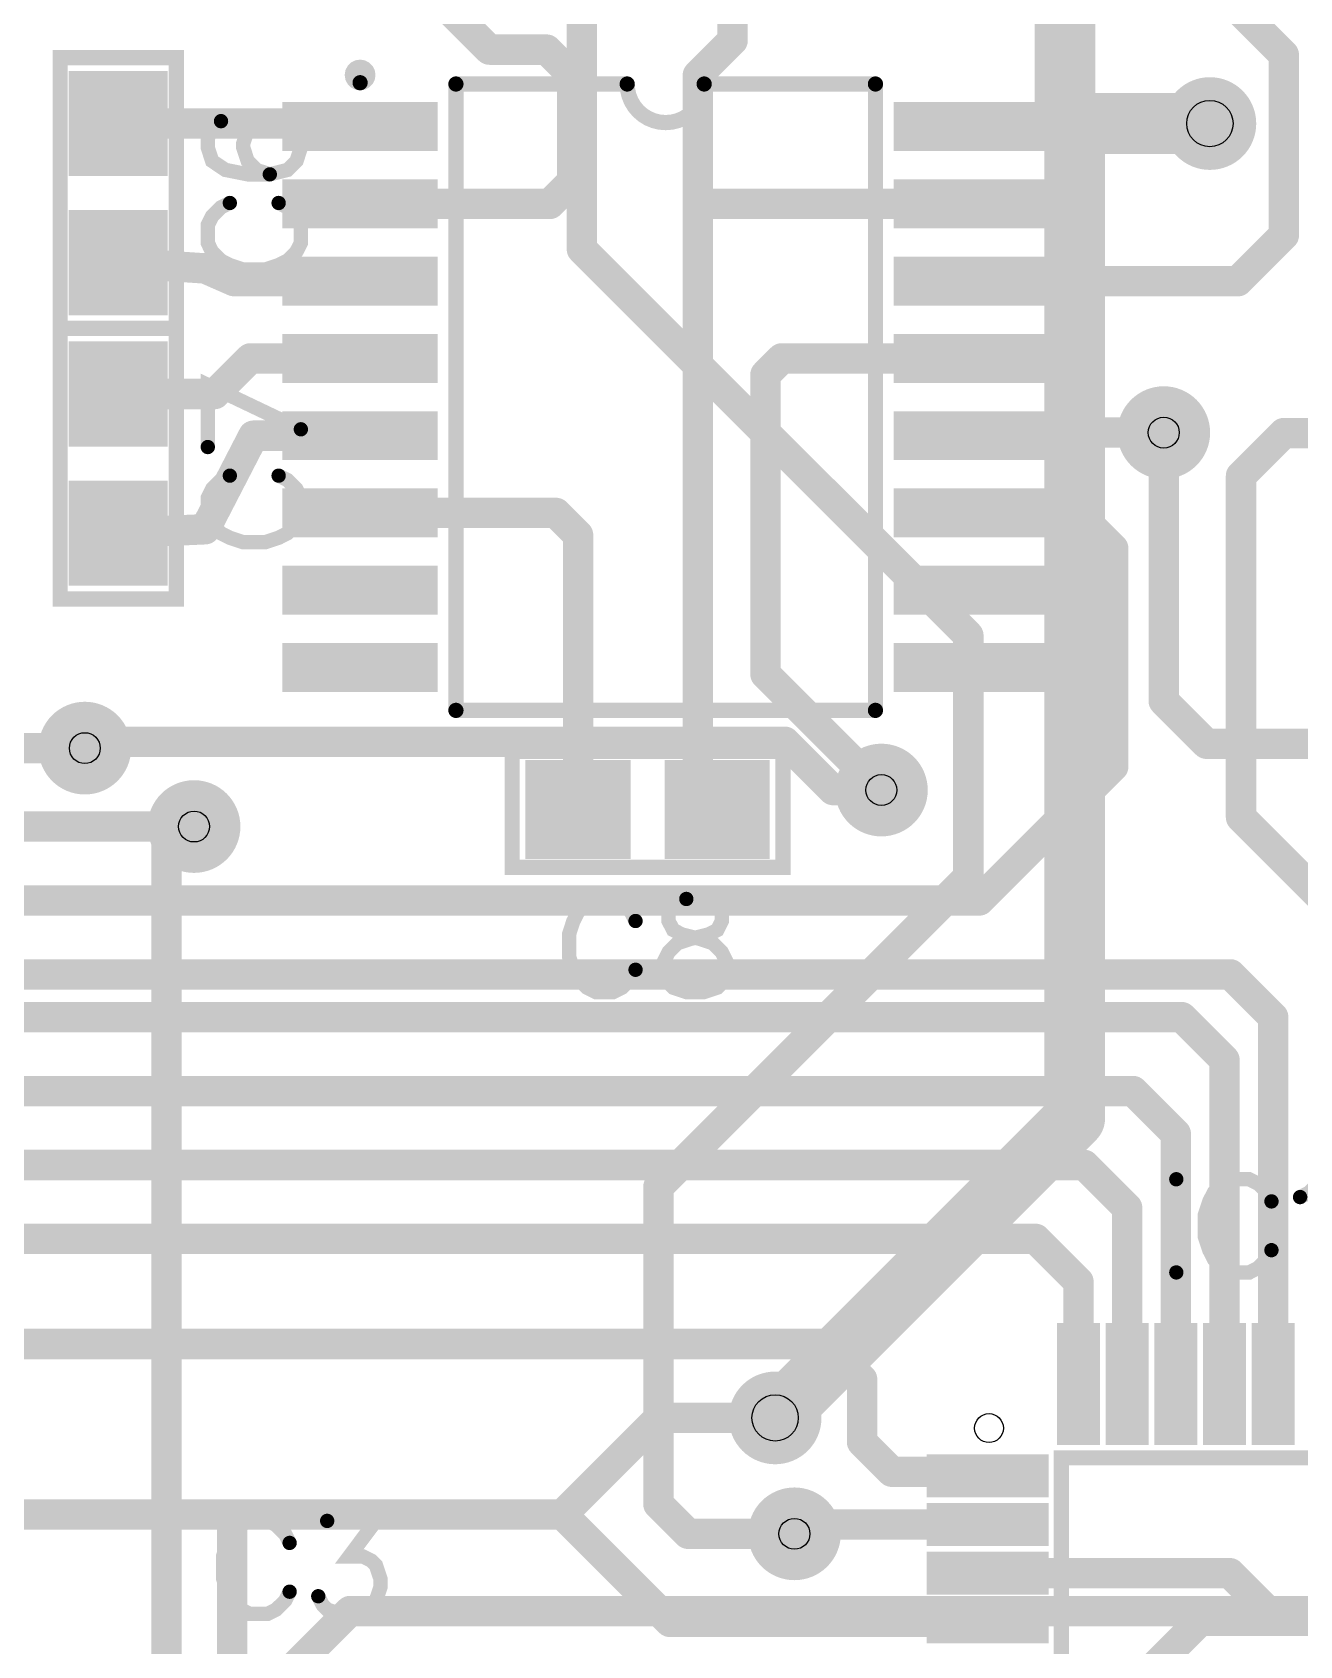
# Model space of a CAD drawing. Extents: x -88 to 103, y -135 to 135.
# Drawn here: x 20.81 to 41.64, y 38.96 to 65.48 of the extents above; entities that cross this region are included whole.
import ezdxf

# ---------------------------------------------------------------- set-up
doc = ezdxf.new("R2010")
doc.units = 0
for name, color, linetype in [('Bottom', 6, 'CONTINUOUS'), ('Drill_Bottom', 8, 'CONTINUOUS'), ('Drill_Top', 7, 'CONTINUOUS'), ('Top', 5, 'CONTINUOUS'), ('Top_Mask', 3, 'CONTINUOUS'), ('Top_Paste', 4, 'CONTINUOUS'), ('Top_Silk', 2, 'CONTINUOUS')]:
    doc.layers.add(name, color=color, linetype=linetype)

msp = doc.modelspace()

# ---------------------------------------------------------------- linework, layer by layer
at = {"layer": 'Bottom', "linetype": 'CONTINUOUS'}
for points, const_width in [([(29.8477, 61.9189), (29.8477, 74.779)], 0.5), ([(37.786, 66.9994), (37.786, 63.9829)], 1), ([(37.786, 63.9829), (37.9448, 63.9829)], 1), ([(37.9448, 63.9829), (37.9448, 63.9829)], 1), ([(37.9448, 63.9829), (40.1675, 63.9829)], 1), ([(37.9448, 63.9829), (37.9448, 47.6299)], 1), ([(36.1983, 55.5682), (29.8477, 61.9189)], 0.5), ([(39.4098, 58.9028), (39.4098, 54.4923)], 0.5), ([(36.1983, 51.5991), (36.1983, 55.5682)], 0.5), ([(39.4098, 54.4923), (40.1128, 53.7893)], 0.5), ([(33.1818, 53.8218), (21.6785, 53.8218)], 0.5), ([(21.6785, 53.8218), (21.6785, 53.7171)], 0.5), ([(33.9756, 53.028), (33.1818, 53.8218)], 0.5), ([(40.1128, 53.7893), (53.3213, 53.7893)], 0.5), ([(34.7694, 53.028), (33.9756, 53.028)], 0.5), ([(23.4734, 52.4282), (23.022, 52.4282)], 0.5), ([(23.022, 52.4282), (23.022, 5.6598)], 0.5), ([(31.1049, 46.5057), (36.1983, 51.5991)], 0.5), ([(37.9448, 47.6299), (33.023, 42.7081)], 1), ([(31.1049, 41.2921), (31.1049, 46.5057)], 0.5), ([(31.5941, 40.8029), (31.1049, 41.2921)], 0.5), ([(33.3405, 40.8029), (31.5941, 40.8029)], 0.5), ([(26.0373, 39.5328), (24.2908, 37.7864)], 0.5), ([(42.3902, 39.5328), (26.0373, 39.5328)], 0.5)]:
    msp.add_lwpolyline(points, dxfattribs=dict(at, const_width=const_width))
for points, const_width in [([(40.5485, 63.9829, 1), (39.7865, 63.9829, 1), (40.5485, 63.9829, 1)], 0.762), ([(37.536, 63.9829, 1), (38.036, 63.9829, 1), (37.536, 63.9829, 1)], 0.5), ([(37.536, 63.9829, 1), (38.036, 63.9829, 1), (37.536, 63.9829, 1)], 0.5), ([(37.6948, 63.9829, 1), (38.1948, 63.9829, 1), (37.6948, 63.9829, 1)], 0.5), ([(37.6948, 63.9829, 1), (38.1948, 63.9829, 1), (37.6948, 63.9829, 1)], 0.5), ([(37.6948, 63.9829, 1), (38.1948, 63.9829, 1), (37.6948, 63.9829, 1)], 0.5), ([(37.6948, 63.9829, 1), (38.1948, 63.9829, 1), (37.6948, 63.9829, 1)], 0.5), ([(39.9175, 63.9829, 1), (40.4175, 63.9829, 1), (39.9175, 63.9829, 1)], 0.5), ([(29.7227, 61.9189, 1), (29.9727, 61.9189, 1), (29.7227, 61.9189, 1)], 0.25), ([(29.7227, 61.9189, 1), (29.9727, 61.9189, 1), (29.7227, 61.9189, 1)], 0.25), ([(39.7908, 58.9028, 1), (39.0288, 58.9028, 1), (39.7908, 58.9028, 1)], 0.762), ([(39.2848, 58.9028, 1), (39.5348, 58.9028, 1), (39.2848, 58.9028, 1)], 0.25), ([(36.0733, 55.5682, 1), (36.3233, 55.5682, 1), (36.0733, 55.5682, 1)], 0.25), ([(36.0733, 55.5682, 1), (36.3233, 55.5682, 1), (36.0733, 55.5682, 1)], 0.25), ([(39.2848, 54.4923, 1), (39.5348, 54.4923, 1), (39.2848, 54.4923, 1)], 0.25), ([(39.2848, 54.4923, 1), (39.5348, 54.4923, 1), (39.2848, 54.4923, 1)], 0.25), ([(22.0595, 53.7171, 1), (21.2975, 53.7171, 1), (22.0595, 53.7171, 1)], 0.762), ([(21.5535, 53.8218, 1), (21.8035, 53.8218, 1), (21.5535, 53.8218, 1)], 0.25), ([(21.5535, 53.8218, 1), (21.8035, 53.8218, 1), (21.5535, 53.8218, 1)], 0.25), ([(21.5535, 53.7171, 1), (21.8035, 53.7171, 1), (21.5535, 53.7171, 1)], 0.25), ([(33.0568, 53.8218, 1), (33.3068, 53.8218, 1), (33.0568, 53.8218, 1)], 0.25), ([(33.0568, 53.8218, 1), (33.3068, 53.8218, 1), (33.0568, 53.8218, 1)], 0.25), ([(39.9878, 53.7893, 1), (40.2378, 53.7893, 1), (39.9878, 53.7893, 1)], 0.25), ([(39.9878, 53.7893, 1), (40.2378, 53.7893, 1), (39.9878, 53.7893, 1)], 0.25), ([(35.1504, 53.028, 1), (34.3884, 53.028, 1), (35.1504, 53.028, 1)], 0.762), ([(23.8544, 52.4282, 1), (23.0924, 52.4282, 1), (23.8544, 52.4282, 1)], 0.762), ([(33.8506, 53.028, 1), (34.1006, 53.028, 1), (33.8506, 53.028, 1)], 0.25), ([(33.8506, 53.028, 1), (34.1006, 53.028, 1), (33.8506, 53.028, 1)], 0.25), ([(34.6444, 53.028, 1), (34.8944, 53.028, 1), (34.6444, 53.028, 1)], 0.25), ([(22.897, 52.4282, 1), (23.147, 52.4282, 1), (22.897, 52.4282, 1)], 0.25), ([(22.897, 52.4282, 1), (23.147, 52.4282, 1), (22.897, 52.4282, 1)], 0.25), ([(23.3484, 52.4282, 1), (23.5984, 52.4282, 1), (23.3484, 52.4282, 1)], 0.25), ([(36.0733, 51.5991, 1), (36.3233, 51.5991, 1), (36.0733, 51.5991, 1)], 0.25), ([(36.0733, 51.5991, 1), (36.3233, 51.5991, 1), (36.0733, 51.5991, 1)], 0.25), ([(37.6948, 47.6299, 1), (38.1948, 47.6299, 1), (37.6948, 47.6299, 1)], 0.5), ([(37.6948, 47.6299, 1), (38.1948, 47.6299, 1), (37.6948, 47.6299, 1)], 0.5), ([(30.9799, 46.5057, 1), (31.2299, 46.5057, 1), (30.9799, 46.5057, 1)], 0.25), ([(30.9799, 46.5057, 1), (31.2299, 46.5057, 1), (30.9799, 46.5057, 1)], 0.25), ([(33.404, 42.7081, 1), (32.642, 42.7081, 1), (33.404, 42.7081, 1)], 0.762), ([(32.773, 42.7081, 1), (33.273, 42.7081, 1), (32.773, 42.7081, 1)], 0.5), ([(30.9799, 41.2921, 1), (31.2299, 41.2921, 1), (30.9799, 41.2921, 1)], 0.25), ([(30.9799, 41.2921, 1), (31.2299, 41.2921, 1), (30.9799, 41.2921, 1)], 0.25), ([(33.7215, 40.8029, 1), (32.9595, 40.8029, 1), (33.7215, 40.8029, 1)], 0.762), ([(31.4691, 40.8029, 1), (31.7191, 40.8029, 1), (31.4691, 40.8029, 1)], 0.25), ([(31.4691, 40.8029, 1), (31.7191, 40.8029, 1), (31.4691, 40.8029, 1)], 0.25), ([(33.2155, 40.8029, 1), (33.4655, 40.8029, 1), (33.2155, 40.8029, 1)], 0.25), ([(25.9123, 39.5328, 1), (26.1623, 39.5328, 1), (25.9123, 39.5328, 1)], 0.25), ([(25.9123, 39.5328, 1), (26.1623, 39.5328, 1), (25.9123, 39.5328, 1)], 0.25)]:
    msp.add_lwpolyline(points, format="xyb", dxfattribs=dict(at, const_width=const_width))
at = {"layer": 'Drill_Bottom'}
for centre, radius in [((40.1675, 63.9829), 0.381), ((39.4098, 58.9028), 0.254), ((21.6785, 53.7171), 0.254), ((34.7694, 53.028), 0.254), ((23.4734, 52.4282), 0.254), ((33.023, 42.7081), 0.381), ((33.3405, 40.8029), 0.254)]:
    msp.add_circle(centre, radius, dxfattribs=at)
at = {"layer": 'Drill_Top'}
for centre, radius in [((40.1675, 63.9829), 0.381), ((39.4098, 58.9028), 0.254), ((21.6785, 53.7171), 0.254), ((34.7694, 53.028), 0.254), ((23.4734, 52.4282), 0.254), ((33.023, 42.7081), 0.381), ((33.3405, 40.8029), 0.254)]:
    msp.add_circle(centre, radius, dxfattribs=at)
at = {"layer": 'Top', "linetype": 'CONTINUOUS'}
for points, const_width in [([(32.3239, 65.3478), (32.3239, 67.1579)], 0.5), ([(37.786, 66.5232), (37.786, 63.9829)], 0.508), ([(27.6249, 65.9009), (28.3279, 65.1979)], 0.5), ([(40.6795, 65.8162), (41.3825, 65.1132)], 0.5), ([(31.7529, 64.7767), (32.3239, 65.3478)], 0.5), ([(28.3279, 65.1979), (29.2677, 65.1979)], 0.5), ([(29.2677, 65.1979), (29.6889, 64.7767)], 0.5), ([(41.3825, 65.1132), (41.3825, 62.1459)], 0.5), ([(29.6889, 64.7767), (29.6889, 63.0303)], 0.5), ([(31.7529, 62.6626), (31.7529, 64.7767)], 0.5), ([(22.2269, 63.9824), (26.1995, 63.9824)], 0.5), ([(26.1995, 63.9824), (26.1995, 63.9326)], 0.5), ([(37.786, 63.9326), (36.2495, 63.9326)], 0.508), ([(37.786, 63.9829), (37.786, 63.9829)], 0.508), ([(37.786, 63.9829), (40.1675, 63.9829)], 0.508), ([(37.786, 63.9829), (37.786, 63.9326)], 0.508), ([(29.6889, 63.0303), (29.3212, 62.6626)], 0.5), ([(29.3212, 62.6626), (26.1995, 62.6626)], 0.5), ([(36.2495, 62.6626), (31.7529, 62.6626)], 0.5), ([(31.7529, 62.6626), (31.7529, 52.7104)], 0.5), ([(41.3825, 62.1459), (40.6292, 61.3926)], 0.5), ([(23.6558, 61.6014), (22.2269, 61.6964)], 0.5), ([(24.1321, 61.3926), (23.6558, 61.6014)], 0.5), ([(26.1995, 61.3926), (24.1321, 61.3926)], 0.5), ([(40.6292, 61.3926), (36.2495, 61.3926)], 0.5), ([(24.3997, 60.1226), (23.8145, 59.5374)], 0.5), ([(26.1995, 60.1226), (24.3997, 60.1226)], 0.5), ([(32.8642, 59.8549), (33.1319, 60.1226)], 0.5), ([(33.1319, 60.1226), (36.2495, 60.1226)], 0.5), ([(32.8642, 54.9332), (32.8642, 59.8549)], 0.5), ([(23.8145, 59.5374), (22.2269, 59.5374)], 0.5), ([(39.4098, 58.9028), (36.2495, 58.9028)], 0.5), ([(36.2495, 58.9028), (36.2495, 58.8526)], 0.5), ([(41.3826, 58.8945), (40.6796, 58.1915)], 0.5), ([(46.8428, 58.8945), (41.3826, 58.8945)], 0.5), ([(24.4496, 58.8526), (23.6558, 57.3147)], 0.5), ([(26.1995, 58.8526), (24.4496, 58.8526)], 0.5), ([(40.6796, 58.1915), (40.6796, 52.5804)], 0.5), ([(26.1995, 57.5826), (29.421, 57.5826)], 0.5), ([(29.421, 57.5826), (29.7844, 57.2192)], 0.5), ([(37.9944, 57.5826), (36.2495, 57.5826)], 0.5), ([(38.5798, 56.9971), (37.9944, 57.5826)], 0.5), ([(23.6558, 57.3147), (22.2269, 57.2514)], 0.5), ([(29.7844, 57.2192), (29.7844, 52.7104)], 0.5), ([(38.5798, 53.4151), (38.5798, 56.9971)], 0.5), ([(34.7694, 53.028), (32.8642, 54.9332)], 0.5), ([(21.6785, 53.7171), (19.9501, 53.7171)], 0.5), ([(36.3779, 51.2132), (38.5798, 53.4151)], 0.5), ([(31.7529, 52.7104), (32.0704, 52.7104)], 0.5), ([(40.6796, 52.5804), (42.0079, 51.2522)], 0.5), ([(23.4734, 52.4282), (16.8641, 52.4282)], 0.5), ([(18.0335, 51.2132), (36.3779, 51.2132)], 0.5), ([(16.842, 49.9982), (40.5048, 49.9982)], 0.5), ([(40.5048, 49.9982), (41.2079, 49.2952)], 0.5), ([(5.7158, 49.2952), (39.7048, 49.2952)], 0.5), ([(39.7048, 49.2952), (40.4079, 48.5922)], 0.5), ([(41.2079, 49.2952), (41.2079, 43.2635)], 0.5), ([(40.4079, 48.5922), (40.4079, 43.2635)], 0.5), ([(6.4027, 48.0802), (38.9048, 48.0802)], 0.5), ([(38.9048, 48.0802), (39.6079, 47.3772)], 0.5), ([(39.6079, 47.3772), (39.6079, 43.2635)], 0.5), ([(14.3079, 46.8652), (38.1048, 46.8652)], 0.5), ([(38.1048, 46.8652), (38.8079, 46.1622)], 0.5), ([(38.8079, 46.1622), (38.8079, 43.2635)], 0.5), ([(19.2485, 45.6502), (37.3048, 45.6502)], 0.5), ([(37.3048, 45.6502), (38.0079, 44.9472)], 0.5), ([(38.0079, 44.9472), (38.0079, 43.2635)], 0.5), ([(14.8199, 43.9233), (33.8718, 43.9233)], 0.5), ([(33.8718, 43.9233), (34.4519, 43.3432)], 0.5), ([(34.4519, 43.3432), (34.4519, 42.3126)], 0.5), ([(29.5302, 41.1205), (31.1178, 42.7081)], 0.5), ([(31.1178, 42.7081), (33.023, 42.7081)], 0.5), ([(34.4519, 42.3126), (34.9411, 41.8235)], 0.5), ([(34.9411, 41.8235), (36.5159, 41.8235)], 0.5), ([(36.5159, 41.8235), (36.5159, 41.7555)], 0.5), ([(8.2775, 41.1205), (24.1321, 41.1205)], 0.5), ([(24.1004, 37.596), (24.1004, 41.1205)], 0.5), ([(24.1321, 41.1205), (29.5302, 41.1205)], 0.5), ([(29.5302, 41.1205), (31.2951, 39.3555)], 0.5), ([(33.3405, 40.8029), (33.1879, 40.9555)], 0.5), ([(33.1879, 40.9555), (36.5159, 40.9555)], 0.5), ([(40.4973, 40.1555), (36.5159, 40.1555)], 0.5), ([(41.2813, 39.3715), (40.4973, 40.1555)], 0.5), ([(31.2951, 39.3555), (36.5159, 39.3555)], 0.5), ([(39.1902, 38.5555), (40.0062, 39.3715)], 0.5), ([(40.0062, 39.3715), (45.1159, 39.3715)], 0.5), ([(45.1159, 39.3715), (41.2813, 39.3715)], 0.5)]:
    msp.add_lwpolyline(points, dxfattribs=dict(at, const_width=const_width))
for points, const_width in [([(32.1989, 65.3478, 1), (32.4489, 65.3478, 1), (32.1989, 65.3478, 1)], 0.25), ([(32.1989, 65.3478, 1), (32.4489, 65.3478, 1), (32.1989, 65.3478, 1)], 0.25), ([(28.2029, 65.1979, 1), (28.4529, 65.1979, 1), (28.2029, 65.1979, 1)], 0.25), ([(28.2029, 65.1979, 1), (28.4529, 65.1979, 1), (28.2029, 65.1979, 1)], 0.25), ([(29.1427, 65.1979, 1), (29.3927, 65.1979, 1), (29.1427, 65.1979, 1)], 0.25), ([(29.1427, 65.1979, 1), (29.3927, 65.1979, 1), (29.1427, 65.1979, 1)], 0.25), ([(41.2575, 65.1132, 1), (41.5075, 65.1132, 1), (41.2575, 65.1132, 1)], 0.25), ([(41.2575, 65.1132, 1), (41.5075, 65.1132, 1), (41.2575, 65.1132, 1)], 0.25), ([(29.5639, 64.7767, 1), (29.8139, 64.7767, 1), (29.5639, 64.7767, 1)], 0.25), ([(29.5639, 64.7767, 1), (29.8139, 64.7767, 1), (29.5639, 64.7767, 1)], 0.25), ([(31.6279, 64.7767, 1), (31.8779, 64.7767, 1), (31.6279, 64.7767, 1)], 0.25), ([(31.6279, 64.7767, 1), (31.8779, 64.7767, 1), (31.6279, 64.7767, 1)], 0.25), ([(40.5485, 63.9829, 1), (39.7865, 63.9829, 1), (40.5485, 63.9829, 1)], 0.762), ([(22.1019, 63.9824, 1), (22.3519, 63.9824, 1), (22.1019, 63.9824, 1)], 0.25), ([(26.0745, 63.9824, 1), (26.3245, 63.9824, 1), (26.0745, 63.9824, 1)], 0.25), ([(26.0745, 63.9824, 1), (26.3245, 63.9824, 1), (26.0745, 63.9824, 1)], 0.25), ([(26.0745, 63.9326, 1), (26.3245, 63.9326, 1), (26.0745, 63.9326, 1)], 0.25), ([(36.1225, 63.9326, 1), (36.3765, 63.9326, 1), (36.1225, 63.9326, 1)], 0.254), ([(37.659, 63.9829, 1), (37.913, 63.9829, 1), (37.659, 63.9829, 1)], 0.254), ([(37.659, 63.9829, 1), (37.913, 63.9829, 1), (37.659, 63.9829, 1)], 0.254), ([(37.659, 63.9829, 1), (37.913, 63.9829, 1), (37.659, 63.9829, 1)], 0.254), ([(37.659, 63.9829, 1), (37.913, 63.9829, 1), (37.659, 63.9829, 1)], 0.254), ([(37.659, 63.9326, 1), (37.913, 63.9326, 1), (37.659, 63.9326, 1)], 0.254), ([(37.659, 63.9326, 1), (37.913, 63.9326, 1), (37.659, 63.9326, 1)], 0.254), ([(40.0405, 63.9829, 1), (40.2945, 63.9829, 1), (40.0405, 63.9829, 1)], 0.254), ([(29.5639, 63.0303, 1), (29.8139, 63.0303, 1), (29.5639, 63.0303, 1)], 0.25), ([(29.5639, 63.0303, 1), (29.8139, 63.0303, 1), (29.5639, 63.0303, 1)], 0.25), ([(26.0745, 62.6626, 1), (26.3245, 62.6626, 1), (26.0745, 62.6626, 1)], 0.25), ([(29.1962, 62.6626, 1), (29.4462, 62.6626, 1), (29.1962, 62.6626, 1)], 0.25), ([(29.1962, 62.6626, 1), (29.4462, 62.6626, 1), (29.1962, 62.6626, 1)], 0.25), ([(31.6279, 62.6626, 1), (31.8779, 62.6626, 1), (31.6279, 62.6626, 1)], 0.25), ([(31.6279, 62.6626, 1), (31.8779, 62.6626, 1), (31.6279, 62.6626, 1)], 0.25), ([(31.6279, 62.6626, 1), (31.8779, 62.6626, 1), (31.6279, 62.6626, 1)], 0.25), ([(36.1245, 62.6626, 1), (36.3745, 62.6626, 1), (36.1245, 62.6626, 1)], 0.25), ([(41.2575, 62.1459, 1), (41.5075, 62.1459, 1), (41.2575, 62.1459, 1)], 0.25), ([(41.2575, 62.1459, 1), (41.5075, 62.1459, 1), (41.2575, 62.1459, 1)], 0.25), ([(22.1019, 61.6964, 1), (22.3519, 61.6964, 1), (22.1019, 61.6964, 1)], 0.25), ([(23.5308, 61.6014, 1), (23.7808, 61.6014, 1), (23.5308, 61.6014, 1)], 0.25), ([(23.5308, 61.6014, 1), (23.7808, 61.6014, 1), (23.5308, 61.6014, 1)], 0.25), ([(24.0071, 61.3926, 1), (24.2571, 61.3926, 1), (24.0071, 61.3926, 1)], 0.25), ([(24.0071, 61.3926, 1), (24.2571, 61.3926, 1), (24.0071, 61.3926, 1)], 0.25), ([(26.0745, 61.3926, 1), (26.3245, 61.3926, 1), (26.0745, 61.3926, 1)], 0.25), ([(36.1245, 61.3926, 1), (36.3745, 61.3926, 1), (36.1245, 61.3926, 1)], 0.25), ([(40.5042, 61.3926, 1), (40.7542, 61.3926, 1), (40.5042, 61.3926, 1)], 0.25), ([(40.5042, 61.3926, 1), (40.7542, 61.3926, 1), (40.5042, 61.3926, 1)], 0.25), ([(24.2747, 60.1226, 1), (24.5247, 60.1226, 1), (24.2747, 60.1226, 1)], 0.25), ([(24.2747, 60.1226, 1), (24.5247, 60.1226, 1), (24.2747, 60.1226, 1)], 0.25), ([(26.0745, 60.1226, 1), (26.3245, 60.1226, 1), (26.0745, 60.1226, 1)], 0.25), ([(33.0069, 60.1226, 1), (33.2569, 60.1226, 1), (33.0069, 60.1226, 1)], 0.25), ([(33.0069, 60.1226, 1), (33.2569, 60.1226, 1), (33.0069, 60.1226, 1)], 0.25), ([(36.1245, 60.1226, 1), (36.3745, 60.1226, 1), (36.1245, 60.1226, 1)], 0.25), ([(32.7392, 59.8549, 1), (32.9892, 59.8549, 1), (32.7392, 59.8549, 1)], 0.25), ([(32.7392, 59.8549, 1), (32.9892, 59.8549, 1), (32.7392, 59.8549, 1)], 0.25), ([(22.1019, 59.5374, 1), (22.3519, 59.5374, 1), (22.1019, 59.5374, 1)], 0.25), ([(23.6895, 59.5374, 1), (23.9395, 59.5374, 1), (23.6895, 59.5374, 1)], 0.25), ([(23.6895, 59.5374, 1), (23.9395, 59.5374, 1), (23.6895, 59.5374, 1)], 0.25), ([(39.7908, 58.9028, 1), (39.0288, 58.9028, 1), (39.7908, 58.9028, 1)], 0.762), ([(36.1245, 58.9028, 1), (36.3745, 58.9028, 1), (36.1245, 58.9028, 1)], 0.25), ([(36.1245, 58.9028, 1), (36.3745, 58.9028, 1), (36.1245, 58.9028, 1)], 0.25), ([(39.2848, 58.9028, 1), (39.5348, 58.9028, 1), (39.2848, 58.9028, 1)], 0.25), ([(41.2576, 58.8945, 1), (41.5076, 58.8945, 1), (41.2576, 58.8945, 1)], 0.25), ([(41.2576, 58.8945, 1), (41.5076, 58.8945, 1), (41.2576, 58.8945, 1)], 0.25), ([(24.3246, 58.8526, 1), (24.5746, 58.8526, 1), (24.3246, 58.8526, 1)], 0.25), ([(24.3246, 58.8526, 1), (24.5746, 58.8526, 1), (24.3246, 58.8526, 1)], 0.25), ([(26.0745, 58.8526, 1), (26.3245, 58.8526, 1), (26.0745, 58.8526, 1)], 0.25), ([(36.1245, 58.8526, 1), (36.3745, 58.8526, 1), (36.1245, 58.8526, 1)], 0.25), ([(40.5546, 58.1915, 1), (40.8046, 58.1915, 1), (40.5546, 58.1915, 1)], 0.25), ([(40.5546, 58.1915, 1), (40.8046, 58.1915, 1), (40.5546, 58.1915, 1)], 0.25), ([(26.0745, 57.5826, 1), (26.3245, 57.5826, 1), (26.0745, 57.5826, 1)], 0.25), ([(29.296, 57.5826, 1), (29.546, 57.5826, 1), (29.296, 57.5826, 1)], 0.25), ([(29.296, 57.5826, 1), (29.546, 57.5826, 1), (29.296, 57.5826, 1)], 0.25), ([(36.1245, 57.5826, 1), (36.3745, 57.5826, 1), (36.1245, 57.5826, 1)], 0.25), ([(37.8694, 57.5826, 1), (38.1194, 57.5826, 1), (37.8694, 57.5826, 1)], 0.25), ([(37.8694, 57.5826, 1), (38.1194, 57.5826, 1), (37.8694, 57.5826, 1)], 0.25), ([(23.5308, 57.3147, 1), (23.7808, 57.3147, 1), (23.5308, 57.3147, 1)], 0.25), ([(23.5308, 57.3147, 1), (23.7808, 57.3147, 1), (23.5308, 57.3147, 1)], 0.25), ([(22.1019, 57.2514, 1), (22.3519, 57.2514, 1), (22.1019, 57.2514, 1)], 0.25), ([(29.6594, 57.2192, 1), (29.9094, 57.2192, 1), (29.6594, 57.2192, 1)], 0.25), ([(29.6594, 57.2192, 1), (29.9094, 57.2192, 1), (29.6594, 57.2192, 1)], 0.25), ([(38.4548, 56.9971, 1), (38.7048, 56.9971, 1), (38.4548, 56.9971, 1)], 0.25), ([(38.4548, 56.9971, 1), (38.7048, 56.9971, 1), (38.4548, 56.9971, 1)], 0.25), ([(32.7392, 54.9332, 1), (32.9892, 54.9332, 1), (32.7392, 54.9332, 1)], 0.25), ([(32.7392, 54.9332, 1), (32.9892, 54.9332, 1), (32.7392, 54.9332, 1)], 0.25), ([(22.0595, 53.7171, 1), (21.2975, 53.7171, 1), (22.0595, 53.7171, 1)], 0.762), ([(21.5535, 53.7171, 1), (21.8035, 53.7171, 1), (21.5535, 53.7171, 1)], 0.25), ([(35.1504, 53.028, 1), (34.3884, 53.028, 1), (35.1504, 53.028, 1)], 0.762), ([(38.4548, 53.4151, 1), (38.7048, 53.4151, 1), (38.4548, 53.4151, 1)], 0.25), ([(38.4548, 53.4151, 1), (38.7048, 53.4151, 1), (38.4548, 53.4151, 1)], 0.25), ([(23.8544, 52.4282, 1), (23.0924, 52.4282, 1), (23.8544, 52.4282, 1)], 0.762), ([(34.6444, 53.028, 1), (34.8944, 53.028, 1), (34.6444, 53.028, 1)], 0.25), ([(29.6594, 52.7104, 1), (29.9094, 52.7104, 1), (29.6594, 52.7104, 1)], 0.25), ([(31.6279, 52.7104, 1), (31.8779, 52.7104, 1), (31.6279, 52.7104, 1)], 0.25), ([(31.6279, 52.7104, 1), (31.8779, 52.7104, 1), (31.6279, 52.7104, 1)], 0.25), ([(31.9454, 52.7104, 1), (32.1954, 52.7104, 1), (31.9454, 52.7104, 1)], 0.25), ([(40.5546, 52.5804, 1), (40.8046, 52.5804, 1), (40.5546, 52.5804, 1)], 0.25), ([(40.5546, 52.5804, 1), (40.8046, 52.5804, 1), (40.5546, 52.5804, 1)], 0.25), ([(23.3484, 52.4282, 1), (23.5984, 52.4282, 1), (23.3484, 52.4282, 1)], 0.25), ([(36.2529, 51.2132, 1), (36.5029, 51.2132, 1), (36.2529, 51.2132, 1)], 0.25), ([(36.2529, 51.2132, 1), (36.5029, 51.2132, 1), (36.2529, 51.2132, 1)], 0.25), ([(40.3798, 49.9982, 1), (40.6298, 49.9982, 1), (40.3798, 49.9982, 1)], 0.25), ([(40.3798, 49.9982, 1), (40.6298, 49.9982, 1), (40.3798, 49.9982, 1)], 0.25), ([(39.5798, 49.2952, 1), (39.8298, 49.2952, 1), (39.5798, 49.2952, 1)], 0.25), ([(39.5798, 49.2952, 1), (39.8298, 49.2952, 1), (39.5798, 49.2952, 1)], 0.25), ([(41.0829, 49.2952, 1), (41.3329, 49.2952, 1), (41.0829, 49.2952, 1)], 0.25), ([(41.0829, 49.2952, 1), (41.3329, 49.2952, 1), (41.0829, 49.2952, 1)], 0.25), ([(40.2829, 48.5922, 1), (40.5329, 48.5922, 1), (40.2829, 48.5922, 1)], 0.25), ([(40.2829, 48.5922, 1), (40.5329, 48.5922, 1), (40.2829, 48.5922, 1)], 0.25), ([(38.7798, 48.0802, 1), (39.0298, 48.0802, 1), (38.7798, 48.0802, 1)], 0.25), ([(38.7798, 48.0802, 1), (39.0298, 48.0802, 1), (38.7798, 48.0802, 1)], 0.25), ([(39.4829, 47.3772, 1), (39.7329, 47.3772, 1), (39.4829, 47.3772, 1)], 0.25), ([(39.4829, 47.3772, 1), (39.7329, 47.3772, 1), (39.4829, 47.3772, 1)], 0.25), ([(37.9798, 46.8652, 1), (38.2298, 46.8652, 1), (37.9798, 46.8652, 1)], 0.25), ([(37.9798, 46.8652, 1), (38.2298, 46.8652, 1), (37.9798, 46.8652, 1)], 0.25), ([(38.6829, 46.1622, 1), (38.9329, 46.1622, 1), (38.6829, 46.1622, 1)], 0.25), ([(38.6829, 46.1622, 1), (38.9329, 46.1622, 1), (38.6829, 46.1622, 1)], 0.25), ([(37.1798, 45.6502, 1), (37.4298, 45.6502, 1), (37.1798, 45.6502, 1)], 0.25), ([(37.1798, 45.6502, 1), (37.4298, 45.6502, 1), (37.1798, 45.6502, 1)], 0.25), ([(37.8829, 44.9472, 1), (38.1329, 44.9472, 1), (37.8829, 44.9472, 1)], 0.25), ([(37.8829, 44.9472, 1), (38.1329, 44.9472, 1), (37.8829, 44.9472, 1)], 0.25), ([(33.7468, 43.9233, 1), (33.9968, 43.9233, 1), (33.7468, 43.9233, 1)], 0.25), ([(33.7468, 43.9233, 1), (33.9968, 43.9233, 1), (33.7468, 43.9233, 1)], 0.25), ([(34.3269, 43.3432, 1), (34.5769, 43.3432, 1), (34.3269, 43.3432, 1)], 0.25), ([(34.3269, 43.3432, 1), (34.5769, 43.3432, 1), (34.3269, 43.3432, 1)], 0.25), ([(37.8829, 43.2635, 1), (38.1329, 43.2635, 1), (37.8829, 43.2635, 1)], 0.25), ([(38.6829, 43.2635, 1), (38.9329, 43.2635, 1), (38.6829, 43.2635, 1)], 0.25), ([(39.4829, 43.2635, 1), (39.7329, 43.2635, 1), (39.4829, 43.2635, 1)], 0.25), ([(40.2829, 43.2635, 1), (40.5329, 43.2635, 1), (40.2829, 43.2635, 1)], 0.25), ([(41.0829, 43.2635, 1), (41.3329, 43.2635, 1), (41.0829, 43.2635, 1)], 0.25), ([(33.404, 42.7081, 1), (32.642, 42.7081, 1), (33.404, 42.7081, 1)], 0.762), ([(30.9928, 42.7081, 1), (31.2428, 42.7081, 1), (30.9928, 42.7081, 1)], 0.25), ([(30.9928, 42.7081, 1), (31.2428, 42.7081, 1), (30.9928, 42.7081, 1)], 0.25), ([(32.898, 42.7081, 1), (33.148, 42.7081, 1), (32.898, 42.7081, 1)], 0.25), ([(34.3269, 42.3126, 1), (34.5769, 42.3126, 1), (34.3269, 42.3126, 1)], 0.25), ([(34.3269, 42.3126, 1), (34.5769, 42.3126, 1), (34.3269, 42.3126, 1)], 0.25), ([(34.8161, 41.8235, 1), (35.0661, 41.8235, 1), (34.8161, 41.8235, 1)], 0.25), ([(34.8161, 41.8235, 1), (35.0661, 41.8235, 1), (34.8161, 41.8235, 1)], 0.25), ([(36.3909, 41.8235, 1), (36.6409, 41.8235, 1), (36.3909, 41.8235, 1)], 0.25), ([(36.3909, 41.8235, 1), (36.6409, 41.8235, 1), (36.3909, 41.8235, 1)], 0.25), ([(36.3909, 41.7555, 1), (36.6409, 41.7555, 1), (36.3909, 41.7555, 1)], 0.25), ([(33.7215, 40.8029, 1), (32.9595, 40.8029, 1), (33.7215, 40.8029, 1)], 0.762), ([(23.9754, 41.1205, 1), (24.2254, 41.1205, 1), (23.9754, 41.1205, 1)], 0.25), ([(24.0071, 41.1205, 1), (24.2571, 41.1205, 1), (24.0071, 41.1205, 1)], 0.25), ([(24.0071, 41.1205, 1), (24.2571, 41.1205, 1), (24.0071, 41.1205, 1)], 0.25), ([(29.4052, 41.1205, 1), (29.6552, 41.1205, 1), (29.4052, 41.1205, 1)], 0.25), ([(29.4052, 41.1205, 1), (29.6552, 41.1205, 1), (29.4052, 41.1205, 1)], 0.25), ([(29.4052, 41.1205, 1), (29.6552, 41.1205, 1), (29.4052, 41.1205, 1)], 0.25), ([(33.0629, 40.9555, 1), (33.3129, 40.9555, 1), (33.0629, 40.9555, 1)], 0.25), ([(33.0629, 40.9555, 1), (33.3129, 40.9555, 1), (33.0629, 40.9555, 1)], 0.25), ([(36.3909, 40.9555, 1), (36.6409, 40.9555, 1), (36.3909, 40.9555, 1)], 0.25), ([(33.2155, 40.8029, 1), (33.4655, 40.8029, 1), (33.2155, 40.8029, 1)], 0.25), ([(36.3909, 40.1555, 1), (36.6409, 40.1555, 1), (36.3909, 40.1555, 1)], 0.25), ([(40.3723, 40.1555, 1), (40.6223, 40.1555, 1), (40.3723, 40.1555, 1)], 0.25), ([(40.3723, 40.1555, 1), (40.6223, 40.1555, 1), (40.3723, 40.1555, 1)], 0.25), ([(31.1701, 39.3555, 1), (31.4201, 39.3555, 1), (31.1701, 39.3555, 1)], 0.25), ([(31.1701, 39.3555, 1), (31.4201, 39.3555, 1), (31.1701, 39.3555, 1)], 0.25), ([(36.3909, 39.3555, 1), (36.6409, 39.3555, 1), (36.3909, 39.3555, 1)], 0.25), ([(39.8812, 39.3715, 1), (40.1312, 39.3715, 1), (39.8812, 39.3715, 1)], 0.25), ([(39.8812, 39.3715, 1), (40.1312, 39.3715, 1), (39.8812, 39.3715, 1)], 0.25), ([(41.1563, 39.3715, 1), (41.4063, 39.3715, 1), (41.1563, 39.3715, 1)], 0.25), ([(41.1563, 39.3715, 1), (41.4063, 39.3715, 1), (41.1563, 39.3715, 1)], 0.25)]:
    msp.add_lwpolyline(points, format="xyb", dxfattribs=dict(at, const_width=const_width))
at = {"layer": 'Top'}
for points in [[(21.5157, 64.7444), (22.938, 64.7444), (21.5157, 63.2204), (22.938, 63.2204)], [(25.0245, 64.2326), (27.3745, 64.2326), (25.0245, 63.6326), (27.3745, 63.6326)], [(35.0745, 64.2326), (37.4245, 64.2326), (35.0745, 63.6326), (37.4245, 63.6326)], [(25.0245, 62.9626), (27.3745, 62.9626), (25.0245, 62.3626), (27.3745, 62.3626)], [(35.0745, 62.9626), (37.4245, 62.9626), (35.0745, 62.3626), (37.4245, 62.3626)], [(21.5157, 62.4584), (22.938, 62.4584), (21.5157, 60.9344), (22.938, 60.9344)], [(25.0245, 61.6926), (27.3745, 61.6926), (25.0245, 61.0926), (27.3745, 61.0926)], [(35.0745, 61.6926), (37.4245, 61.6926), (35.0745, 61.0926), (37.4245, 61.0926)], [(21.5157, 60.2994), (22.938, 60.2994), (21.5157, 58.7754), (22.938, 58.7754)], [(25.0245, 60.4226), (27.3745, 60.4226), (25.0245, 59.8226), (27.3745, 59.8226)], [(35.0745, 60.4226), (37.4245, 60.4226), (35.0745, 59.8226), (37.4245, 59.8226)], [(25.0245, 59.1526), (27.3745, 59.1526), (25.0245, 58.5526), (27.3745, 58.5526)], [(35.0745, 59.1526), (37.4245, 59.1526), (35.0745, 58.5526), (37.4245, 58.5526)], [(21.5157, 58.0134), (22.938, 58.0134), (21.5157, 56.4894), (22.938, 56.4894)], [(25.0245, 57.8826), (27.3745, 57.8826), (25.0245, 57.2826), (27.3745, 57.2826)], [(35.0745, 57.8826), (37.4245, 57.8826), (35.0745, 57.2826), (37.4245, 57.2826)], [(25.0245, 56.6126), (27.3745, 56.6126), (25.0245, 56.0126), (27.3745, 56.0126)], [(35.0745, 56.6126), (37.4245, 56.6126), (35.0745, 56.0126), (37.4245, 56.0126)], [(25.0245, 55.3426), (27.3745, 55.3426), (25.0245, 54.7426), (27.3745, 54.7426)], [(35.0745, 55.3426), (37.4245, 55.3426), (35.0745, 54.7426), (37.4245, 54.7426)], [(29.0224, 53.4216), (30.5464, 53.4216), (29.0224, 51.9993), (30.5464, 51.9993)], [(31.3084, 53.4216), (32.8324, 53.4216), (31.3084, 51.9993), (32.8324, 51.9993)], [(37.7579, 44.1635), (38.2579, 44.1635), (37.7579, 42.3635), (38.2579, 42.3635)], [(38.5579, 44.1635), (39.0579, 44.1635), (38.5579, 42.3635), (39.0579, 42.3635)], [(39.3579, 44.1635), (39.8579, 44.1635), (39.3579, 42.3635), (39.8579, 42.3635)], [(40.1579, 44.1635), (40.6579, 44.1635), (40.1579, 42.3635), (40.6579, 42.3635)], [(40.9579, 44.1635), (41.4579, 44.1635), (40.9579, 42.3635), (41.4579, 42.3635)], [(35.6159, 42.0055), (37.4159, 42.0055), (35.6159, 41.5055), (37.4159, 41.5055)], [(35.6159, 41.2055), (37.4159, 41.2055), (35.6159, 40.7055), (37.4159, 40.7055)], [(35.6159, 40.4055), (37.4159, 40.4055), (35.6159, 39.9055), (37.4159, 39.9055)], [(35.6159, 39.6055), (37.4159, 39.6055), (35.6159, 39.1055), (37.4159, 39.1055)]]:
    msp.add_solid(points, dxfattribs=at)
at = {"layer": 'Top_Mask'}
for points in [[(21.4137, 64.8464), (23.04, 64.8464), (21.4137, 63.1184), (23.04, 63.1184)], [(24.9225, 64.3346), (27.4765, 64.3346), (24.9225, 63.5306), (27.4765, 63.5306)], [(34.9725, 64.3346), (37.5265, 64.3346), (34.9725, 63.5306), (37.5265, 63.5306)], [(24.9225, 63.0646), (27.4765, 63.0646), (24.9225, 62.2606), (27.4765, 62.2606)], [(34.9725, 63.0646), (37.5265, 63.0646), (34.9725, 62.2606), (37.5265, 62.2606)], [(21.4137, 62.5604), (23.04, 62.5604), (21.4137, 60.8324), (23.04, 60.8324)], [(24.9225, 61.7946), (27.4765, 61.7946), (24.9225, 60.9906), (27.4765, 60.9906)], [(34.9725, 61.7946), (37.5265, 61.7946), (34.9725, 60.9906), (37.5265, 60.9906)], [(24.9225, 60.5246), (27.4765, 60.5246), (24.9225, 59.7206), (27.4765, 59.7206)], [(34.9725, 60.5246), (37.5265, 60.5246), (34.9725, 59.7206), (37.5265, 59.7206)], [(21.4137, 60.4014), (23.04, 60.4014), (21.4137, 58.6734), (23.04, 58.6734)], [(24.9225, 59.2546), (27.4765, 59.2546), (24.9225, 58.4506), (27.4765, 58.4506)], [(34.9725, 59.2546), (37.5265, 59.2546), (34.9725, 58.4506), (37.5265, 58.4506)], [(21.4137, 58.1154), (23.04, 58.1154), (21.4137, 56.3874), (23.04, 56.3874)], [(24.9225, 57.9846), (27.4765, 57.9846), (24.9225, 57.1806), (27.4765, 57.1806)], [(34.9725, 57.9846), (37.5265, 57.9846), (34.9725, 57.1806), (37.5265, 57.1806)], [(24.9225, 56.7146), (27.4765, 56.7146), (24.9225, 55.9106), (27.4765, 55.9106)], [(34.9725, 56.7146), (37.5265, 56.7146), (34.9725, 55.9106), (37.5265, 55.9106)], [(24.9225, 55.4446), (27.4765, 55.4446), (24.9225, 54.6406), (27.4765, 54.6406)], [(34.9725, 55.4446), (37.5265, 55.4446), (34.9725, 54.6406), (37.5265, 54.6406)], [(28.9204, 53.5236), (30.6484, 53.5236), (28.9204, 51.8973), (30.6484, 51.8973)], [(31.2064, 53.5236), (32.9344, 53.5236), (31.2064, 51.8973), (32.9344, 51.8973)], [(37.6559, 44.2655), (38.3599, 44.2655), (37.6559, 42.2615), (38.3599, 42.2615)], [(38.4559, 44.2655), (39.1599, 44.2655), (38.4559, 42.2615), (39.1599, 42.2615)], [(39.2559, 44.2655), (39.9599, 44.2655), (39.2559, 42.2615), (39.9599, 42.2615)], [(40.0559, 44.2655), (40.7599, 44.2655), (40.0559, 42.2615), (40.7599, 42.2615)], [(40.8559, 44.2655), (41.5599, 44.2655), (40.8559, 42.2615), (41.5599, 42.2615)], [(35.5139, 42.1075), (37.5179, 42.1075), (35.5139, 41.4035), (37.5179, 41.4035)], [(35.5139, 41.3075), (37.5179, 41.3075), (35.5139, 40.6035), (37.5179, 40.6035)], [(35.5139, 40.5075), (37.5179, 40.5075), (35.5139, 39.8035), (37.5179, 39.8035)], [(35.5139, 39.7075), (37.5179, 39.7075), (35.5139, 39.0035), (37.5179, 39.0035)]]:
    msp.add_solid(points, dxfattribs=at)
at = {"layer": 'Top_Paste'}
for points in [[(21.5157, 64.7444), (22.938, 64.7444), (21.5157, 63.2204), (22.938, 63.2204)], [(25.0245, 64.2326), (27.3745, 64.2326), (25.0245, 63.6326), (27.3745, 63.6326)], [(35.0745, 64.2326), (37.4245, 64.2326), (35.0745, 63.6326), (37.4245, 63.6326)], [(25.0245, 62.9626), (27.3745, 62.9626), (25.0245, 62.3626), (27.3745, 62.3626)], [(35.0745, 62.9626), (37.4245, 62.9626), (35.0745, 62.3626), (37.4245, 62.3626)], [(21.5157, 62.4584), (22.938, 62.4584), (21.5157, 60.9344), (22.938, 60.9344)], [(25.0245, 61.6926), (27.3745, 61.6926), (25.0245, 61.0926), (27.3745, 61.0926)], [(35.0745, 61.6926), (37.4245, 61.6926), (35.0745, 61.0926), (37.4245, 61.0926)], [(21.5157, 60.2994), (22.938, 60.2994), (21.5157, 58.7754), (22.938, 58.7754)], [(25.0245, 60.4226), (27.3745, 60.4226), (25.0245, 59.8226), (27.3745, 59.8226)], [(35.0745, 60.4226), (37.4245, 60.4226), (35.0745, 59.8226), (37.4245, 59.8226)], [(25.0245, 59.1526), (27.3745, 59.1526), (25.0245, 58.5526), (27.3745, 58.5526)], [(35.0745, 59.1526), (37.4245, 59.1526), (35.0745, 58.5526), (37.4245, 58.5526)], [(21.5157, 58.0134), (22.938, 58.0134), (21.5157, 56.4894), (22.938, 56.4894)], [(25.0245, 57.8826), (27.3745, 57.8826), (25.0245, 57.2826), (27.3745, 57.2826)], [(35.0745, 57.8826), (37.4245, 57.8826), (35.0745, 57.2826), (37.4245, 57.2826)], [(25.0245, 56.6126), (27.3745, 56.6126), (25.0245, 56.0126), (27.3745, 56.0126)], [(35.0745, 56.6126), (37.4245, 56.6126), (35.0745, 56.0126), (37.4245, 56.0126)], [(25.0245, 55.3426), (27.3745, 55.3426), (25.0245, 54.7426), (27.3745, 54.7426)], [(35.0745, 55.3426), (37.4245, 55.3426), (35.0745, 54.7426), (37.4245, 54.7426)], [(29.0224, 53.4216), (30.5464, 53.4216), (29.0224, 51.9993), (30.5464, 51.9993)], [(31.3084, 53.4216), (32.8324, 53.4216), (31.3084, 51.9993), (32.8324, 51.9993)], [(37.7579, 44.1635), (38.2579, 44.1635), (37.7579, 42.3635), (38.2579, 42.3635)], [(38.5579, 44.1635), (39.0579, 44.1635), (38.5579, 42.3635), (39.0579, 42.3635)], [(39.3579, 44.1635), (39.8579, 44.1635), (39.3579, 42.3635), (39.8579, 42.3635)], [(40.1579, 44.1635), (40.6579, 44.1635), (40.1579, 42.3635), (40.6579, 42.3635)], [(40.9579, 44.1635), (41.4579, 44.1635), (40.9579, 42.3635), (41.4579, 42.3635)], [(35.6159, 42.0055), (37.4159, 42.0055), (35.6159, 41.5055), (37.4159, 41.5055)], [(35.6159, 41.2055), (37.4159, 41.2055), (35.6159, 40.7055), (37.4159, 40.7055)], [(35.6159, 40.4055), (37.4159, 40.4055), (35.6159, 39.9055), (37.4159, 39.9055)], [(35.6159, 39.6055), (37.4159, 39.6055), (35.6159, 39.1055), (37.4159, 39.1055)]]:
    msp.add_solid(points, dxfattribs=at)
at = {"layer": 'Top_Silk', "linetype": 'CONTINUOUS'}
for points, const_width in [([(23.1809, 65.0654), (21.2729, 65.0654), (21.2729, 60.6134), (23.1809, 60.6134), (23.1809, 65.0654)], 0.25), ([(26.2025, 64.6539), (26.2417, 64.6601), (26.2771, 64.6781), (26.3051, 64.7062), (26.3232, 64.7416), (26.3294, 64.7808), (26.3232, 64.82), (26.3051, 64.8553), (26.2771, 64.8834), (26.2417, 64.9014), (26.2025, 64.9076), (26.1633, 64.9014), (26.128, 64.8834), (26.0999, 64.8553), (26.0819, 64.82), (26.0757, 64.7808), (26.0819, 64.7416), (26.0999, 64.7062), (26.128, 64.6781), (26.1633, 64.6601), (26.2025, 64.6539)], 0.25), ([(27.7773, 64.6328), (27.7773, 54.3376)], 0.25), ([(27.7773, 64.6328), (30.5921, 64.6328)], 0.25), ([(30.5921, 64.6328), (30.5997, 64.5337), (30.6226, 64.4369), (30.6605, 64.345), (30.7123, 64.2601), (30.7767, 64.1844), (30.8522, 64.1198), (30.9369, 64.0678), (31.0288, 64.0296), (31.1254, 64.0064), (31.2245, 63.9986), (31.3236, 64.0064), (31.4203, 64.0296), (31.5121, 64.0678), (31.5968, 64.1198), (31.6723, 64.1844), (31.7368, 64.2601), (31.7886, 64.345), (31.8264, 64.4369), (31.8494, 64.5337), (31.8569, 64.6328)], 0.25), ([(31.8569, 64.6328), (34.6717, 64.6328)], 0.25), ([(34.6717, 64.6328), (34.6717, 54.3376)], 0.25), ([(23.9168, 64.0223), (23.7719, 63.9499), (23.6995, 63.7309), (23.6995, 63.586), (23.7719, 63.367), (23.9909, 63.2204), (24.3548, 63.148), (24.7186, 63.148), (25.0101, 63.2204), (25.1566, 63.367), (25.2291, 63.586), (25.2291, 63.6584), (25.1566, 63.8757), (25.0101, 64.0223), (24.7911, 64.0947), (24.7186, 64.0947), (24.4996, 64.0223), (24.3548, 63.8757), (24.2823, 63.6584), (24.2823, 63.586), (24.3548, 63.367), (24.4996, 63.2204), (24.7186, 63.148)], 0.2353), ([(24.0616, 62.6774), (23.9168, 62.605), (23.7702, 62.4584), (23.6978, 62.3135), (23.6978, 62.0221), (23.7702, 61.8755), (23.9168, 61.7306), (24.0616, 61.6565), (24.2806, 61.5841), (24.6462, 61.5841), (24.8635, 61.6565), (25.0101, 61.7306), (25.155, 61.8755), (25.2291, 62.0221), (25.2291, 62.3135), (25.155, 62.4584), (25.0101, 62.6049), (24.8635, 62.6774)], 0.2353), ([(23.1809, 60.6204), (21.2729, 60.6204), (21.2729, 56.1684), (23.1809, 56.1684), (23.1809, 60.6204)], 0.25), ([(25.2291, 58.9574), (23.6995, 59.6868), (23.6995, 58.6659)], 0.2353), ([(24.0616, 58.1953), (23.9168, 58.1229), (23.7702, 57.9763), (23.6978, 57.8315), (23.6978, 57.54), (23.7702, 57.3935), (23.9168, 57.2486), (24.0616, 57.1745), (24.2806, 57.102), (24.6462, 57.102), (24.8635, 57.1745), (25.0101, 57.2486), (25.155, 57.3935), (25.2291, 57.54), (25.2291, 57.8314), (25.155, 57.9763), (25.0101, 58.1229), (24.8635, 58.1953)], 0.2353), ([(27.7773, 54.3376), (34.6717, 54.3376)], 0.25), ([(33.1534, 51.7564), (28.7014, 51.7564), (28.7014, 53.6644), (33.1534, 53.6644), (33.1534, 51.7564)], 0.25), ([(30.7292, 50.8757), (30.6567, 51.0205), (30.5102, 51.1671), (30.3653, 51.2395), (30.0739, 51.2395), (29.9273, 51.1671), (29.7824, 51.0205), (29.7083, 50.8757), (29.6359, 50.6567), (29.6359, 50.2911), (29.7083, 50.0738), (29.7824, 49.9272), (29.9273, 49.7823), (30.0739, 49.7082), (30.3653, 49.7082), (30.5102, 49.7823), (30.6567, 49.9272), (30.7292, 50.0738)], 0.2353), ([(31.5636, 51.2378), (31.3463, 51.1654), (31.2722, 51.0205), (31.2722, 50.874), (31.3463, 50.7291), (31.4912, 50.655), (31.7826, 50.5825), (32.0016, 50.5101), (32.1465, 50.3635), (32.2189, 50.2187), (32.2189, 49.9997), (32.1465, 49.8548), (32.0741, 49.7807), (31.8551, 49.7082), (31.5636, 49.7082), (31.3463, 49.7807), (31.2722, 49.8548), (31.1998, 49.9997), (31.1998, 50.2187), (31.2722, 50.3635), (31.4188, 50.5101), (31.6361, 50.5825), (31.9275, 50.655), (32.0741, 50.7291), (32.1465, 50.874), (32.1465, 51.0205), (32.0741, 51.1654), (31.8551, 51.2378), (31.5636, 51.2378)], 0.2353), ([(39.6158, 46.6307), (39.6158, 45.0994)], 0.2353), ([(41.1797, 46.2668), (41.1073, 46.4117), (40.9607, 46.5582), (40.8159, 46.6307), (40.5244, 46.6307), (40.3779, 46.5582), (40.233, 46.4117), (40.1589, 46.2668), (40.0864, 46.0478), (40.0864, 45.6822), (40.1589, 45.4649), (40.233, 45.3184), (40.3779, 45.1735), (40.5244, 45.0994), (40.8159, 45.0994), (40.9607, 45.1735), (41.1073, 45.3184), (41.1797, 45.4649)], 0.2353), ([(41.6503, 46.3375), (41.7969, 46.4117), (42.0159, 46.629), (42.0159, 45.0994)], 0.2353), ([(37.7271, 42.0523), (43.9047, 42.0523), (43.9047, 35.8747), (37.7271, 35.8747), (37.7271, 42.0523)], 0.25), ([(25.0444, 40.6532), (24.9719, 40.7981), (24.8254, 40.9447), (24.6805, 41.0171), (24.389, 41.0171), (24.2425, 40.9447), (24.0976, 40.7981), (24.0235, 40.6532), (23.951, 40.4342), (23.951, 40.0687), (24.0235, 39.8513), (24.0976, 39.7048), (24.2425, 39.5599), (24.389, 39.4858), (24.6805, 39.4858), (24.8254, 39.5599), (24.9719, 39.7048), (25.0444, 39.8513)], 0.2353), ([(25.6615, 41.0154), (26.4617, 41.0154), (26.0254, 40.4325), (26.2444, 40.4325), (26.3893, 40.3601), (26.4617, 40.2877), (26.5358, 40.0687), (26.5358, 39.9238), (26.4617, 39.7048), (26.3168, 39.5582), (26.0978, 39.4858), (25.8788, 39.4858), (25.6615, 39.5582), (25.5891, 39.6323), (25.5149, 39.7772)], 0.2353)]:
    msp.add_lwpolyline(points, dxfattribs=dict(at, const_width=const_width))
for points, const_width in [([(26.14, 64.6539, 1), (26.265, 64.6539, 1), (26.14, 64.6539, 1)], 0.125), ([(27.7148, 64.6328, 1), (27.8398, 64.6328, 1), (27.7148, 64.6328, 1)], 0.125), ([(27.7148, 64.6328, 1), (27.8398, 64.6328, 1), (27.7148, 64.6328, 1)], 0.125), ([(30.5296, 64.6328, 1), (30.6546, 64.6328, 1), (30.5296, 64.6328, 1)], 0.125), ([(30.5296, 64.6328, 1), (30.6546, 64.6328, 1), (30.5296, 64.6328, 1)], 0.125), ([(31.7944, 64.6328, 1), (31.9194, 64.6328, 1), (31.7944, 64.6328, 1)], 0.125), ([(31.7944, 64.6328, 1), (31.9194, 64.6328, 1), (31.7944, 64.6328, 1)], 0.125), ([(34.6092, 64.6328, 1), (34.7342, 64.6328, 1), (34.6092, 64.6328, 1)], 0.125), ([(34.6092, 64.6328, 1), (34.7342, 64.6328, 1), (34.6092, 64.6328, 1)], 0.125), ([(23.8579, 64.0223, 1), (23.9756, 64.0223, 1), (23.8579, 64.0223, 1)], 0.1176), ([(24.6598, 63.148, 1), (24.7775, 63.148, 1), (24.6598, 63.148, 1)], 0.1176), ([(24.0028, 62.6774, 1), (24.1205, 62.6774, 1), (24.0028, 62.6774, 1)], 0.1176), ([(24.8047, 62.6774, 1), (24.9223, 62.6774, 1), (24.8047, 62.6774, 1)], 0.1176), ([(25.1703, 58.9574, 1), (25.2879, 58.9574, 1), (25.1703, 58.9574, 1)], 0.1176), ([(23.6406, 58.6659, 1), (23.7583, 58.6659, 1), (23.6406, 58.6659, 1)], 0.1176), ([(24.0028, 58.1953, 1), (24.1205, 58.1953, 1), (24.0028, 58.1953, 1)], 0.1176), ([(24.8047, 58.1953, 1), (24.9223, 58.1953, 1), (24.8047, 58.1953, 1)], 0.1176), ([(27.7148, 54.3376, 1), (27.8398, 54.3376, 1), (27.7148, 54.3376, 1)], 0.125), ([(27.7148, 54.3376, 1), (27.8398, 54.3376, 1), (27.7148, 54.3376, 1)], 0.125), ([(34.6092, 54.3376, 1), (34.7342, 54.3376, 1), (34.6092, 54.3376, 1)], 0.125), ([(34.6092, 54.3376, 1), (34.7342, 54.3376, 1), (34.6092, 54.3376, 1)], 0.125), ([(31.5048, 51.2378, 1), (31.6225, 51.2378, 1), (31.5048, 51.2378, 1)], 0.1176), ([(30.6703, 50.8757, 1), (30.788, 50.8757, 1), (30.6703, 50.8757, 1)], 0.1176), ([(30.6703, 50.0738, 1), (30.788, 50.0738, 1), (30.6703, 50.0738, 1)], 0.1176), ([(39.557, 46.6307, 1), (39.6747, 46.6307, 1), (39.557, 46.6307, 1)], 0.1176), ([(41.5915, 46.3375, 1), (41.7092, 46.3375, 1), (41.5915, 46.3375, 1)], 0.1176), ([(41.1209, 46.2668, 1), (41.2386, 46.2668, 1), (41.1209, 46.2668, 1)], 0.1176), ([(41.1209, 45.4649, 1), (41.2386, 45.4649, 1), (41.1209, 45.4649, 1)], 0.1176), ([(39.557, 45.0994, 1), (39.6747, 45.0994, 1), (39.557, 45.0994, 1)], 0.1176), ([(25.6027, 41.0154, 1), (25.7203, 41.0154, 1), (25.6027, 41.0154, 1)], 0.1176), ([(24.9855, 40.6532, 1), (25.1032, 40.6532, 1), (24.9855, 40.6532, 1)], 0.1176), ([(24.9855, 39.8513, 1), (25.1032, 39.8513, 1), (24.9855, 39.8513, 1)], 0.1176), ([(25.4561, 39.7772, 1), (25.5738, 39.7772, 1), (25.4561, 39.7772, 1)], 0.1176)]:
    msp.add_lwpolyline(points, format="xyb", dxfattribs=dict(at, const_width=const_width))
at = {"layer": 'Top_Silk'}
msp.add_circle((36.5378, 42.5406), 0.2376, dxfattribs=at)

doc.saveas('drawing.dxf')
